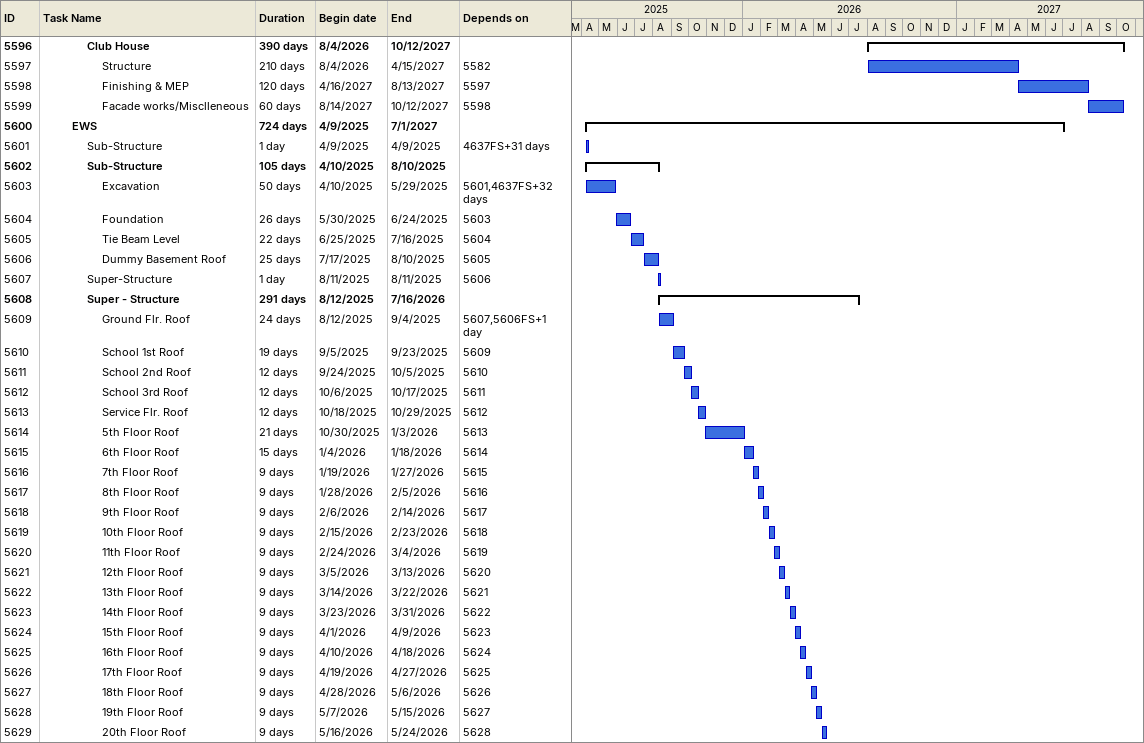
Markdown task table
| ID | Level | Task | Duration | Start | Finish | Predecessors |
|---|---|---|---|---|---|---|
| 5596 | 4 | **Club House** | 390d | 2026-08-04 | 2027-10-12 |  |
| 5597 | 5 | Structure | 210d | 2026-08-04 | 2027-04-15 | 5582 |
| 5598 | 5 | Finishing & MEP | 120d | 2027-04-16 | 2027-08-13 | 5597 |
| 5599 | 5 | Facade works/Misclleneous | 60d | 2027-08-14 | 2027-10-12 | 5598 |
| 5600 | 3 | **EWS** | 724d | 2025-04-09 | 2027-07-01 |  |
| 5601 | 4 | Sub-Structure | 1d | 2025-04-09 | 2025-04-09 | 4637FS+31d |
| 5602 | 4 | **Sub-Structure** | 105d | 2025-04-10 | 2025-08-10 |  |
| 5603 | 5 | Excavation | 50d | 2025-04-10 | 2025-05-29 | 5601, 4637FS+32d |
| 5604 | 5 | Foundation | 26d | 2025-05-30 | 2025-06-24 | 5603 |
| 5605 | 5 | Tie Beam Level | 22d | 2025-06-25 | 2025-07-16 | 5604 |
| 5606 | 5 | Dummy Basement Roof | 25d | 2025-07-17 | 2025-08-10 | 5605 |
| 5607 | 4 | Super-Structure | 1d | 2025-08-11 | 2025-08-11 | 5606 |
| 5608 | 4 | **Super - Structure** | 291d | 2025-08-12 | 2026-07-16 |  |
| 5609 | 5 | Ground Flr. Roof | 24d | 2025-08-12 | 2025-09-04 | 5607, 5606FS+1d |
| 5610 | 5 | School 1st Roof | 19d | 2025-09-05 | 2025-09-23 | 5609 |
| 5611 | 5 | School 2nd Roof | 12d | 2025-09-24 | 2025-10-05 | 5610 |
| 5612 | 5 | School 3rd Roof | 12d | 2025-10-06 | 2025-10-17 | 5611 |
| 5613 | 5 | Service Flr. Roof | 12d | 2025-10-18 | 2025-10-29 | 5612 |
| 5614 | 5 | 5th Floor Roof | 21d | 2025-10-30 | 2026-01-03 | 5613 |
| 5615 | 5 | 6th Floor Roof | 15d | 2026-01-04 | 2026-01-18 | 5614 |
| 5616 | 5 | 7th Floor Roof | 9d | 2026-01-19 | 2026-01-27 | 5615 |
| 5617 | 5 | 8th Floor Roof | 9d | 2026-01-28 | 2026-02-05 | 5616 |
| 5618 | 5 | 9th Floor Roof | 9d | 2026-02-06 | 2026-02-14 | 5617 |
| 5619 | 5 | 10th Floor Roof | 9d | 2026-02-15 | 2026-02-23 | 5618 |
| 5620 | 5 | 11th Floor Roof | 9d | 2026-02-24 | 2026-03-04 | 5619 |
| 5621 | 5 | 12th Floor Roof | 9d | 2026-03-05 | 2026-03-13 | 5620 |
| 5622 | 5 | 13th Floor Roof | 9d | 2026-03-14 | 2026-03-22 | 5621 |
| 5623 | 5 | 14th Floor Roof | 9d | 2026-03-23 | 2026-03-31 | 5622 |
| 5624 | 5 | 15th Floor Roof | 9d | 2026-04-01 | 2026-04-09 | 5623 |
| 5625 | 5 | 16th Floor Roof | 9d | 2026-04-10 | 2026-04-18 | 5624 |
| 5626 | 5 | 17th Floor Roof | 9d | 2026-04-19 | 2026-04-27 | 5625 |
| 5627 | 5 | 18th Floor Roof | 9d | 2026-04-28 | 2026-05-06 | 5626 |
| 5628 | 5 | 19th Floor Roof | 9d | 2026-05-07 | 2026-05-15 | 5627 |
| 5629 | 5 | 20th Floor Roof | 9d | 2026-05-16 | 2026-05-24 | 5628 |
